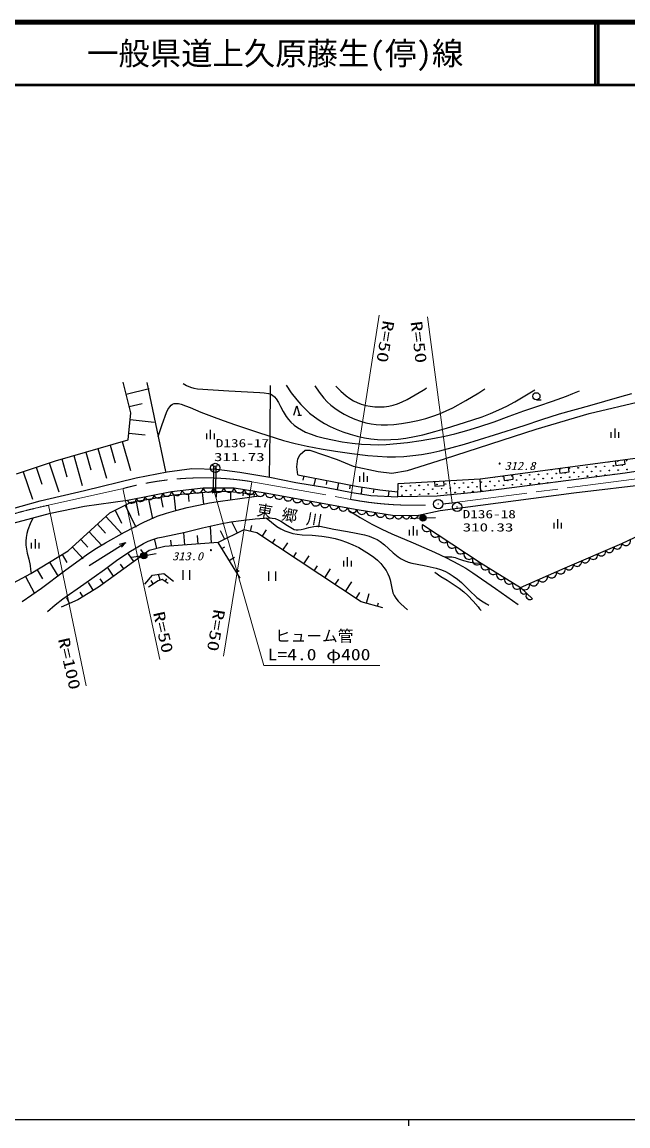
# Model space of a CAD drawing. Units: millimetres, scale not verified. Extents: x 40000 to 680000, y 20000 to 380000.
# Drawn here: x 206371 to 302972, y 204000 to 380000 of the extents above; entities that cross this region are included whole.
import ezdxf
from ezdxf.enums import TextEntityAlignment as Align

# ---------------------------------------------------------------- set-up
doc = ezdxf.new("R2010")
doc.units = ezdxf.units.MM
doc.header["$LTSCALE"] = 1000
doc.linetypes.add('CHAIN', pattern=[18.5, 12, -1.5, 3.5, -1.5])
for name, color, linetype, lineweight in [('M-BGD', 7, 'Continuous', 25), ('M-BGD-HTXT', 7, 'Continuous', 13), ('M-BMK', 2, 'CHAIN', 13), ('M-TTL', 2, 'Continuous', 140), ('M-TTL-BAND', 7, 'Continuous', 25), ('M-TTL-LINE', 7, 'Continuous', 50)]:
    doc.layers.add(name, color=color, linetype=linetype, lineweight=lineweight)
doc.layers.add('M-BMK-SRVR', color=7, linetype='Continuous')
doc.layers.add('M-TTL-TXT', color=7, linetype='Continuous')
doc.styles.add('ＭＳ ゴシック', font='')
doc.styles.get('ＭＳ ゴシック').set_extended_font_data('MS Gothic')

# ---------------------------------------------------------------- blocks, each defined once
blk = doc.blocks.new('BUHIN1')
at = {"color": 3, "linetype": 'Continuous', "lineweight": 25}
for radius in [746, 22.5]:
    blk.add_circle((0, 0), radius, dxfattribs=at)
blk = doc.blocks.new('BUHIN12')
at = {"color": 3, "linetype": 'Continuous', "lineweight": 25}
for radius in [746, 22.5]:
    blk.add_circle((0, 0), radius, dxfattribs=at)
blk = doc.blocks.new('BUHIN13')
at = {"color": 7, "linetype": 'Continuous', "lineweight": 25}
blk.add_lwpolyline([(34, -715), (196, -653), (331, -561), (482, -414), (560, -252), (606, -82), (595, 140), (533, 305), (440, 458), (276, 590), (133, 666), (-34, 715)], dxfattribs=at)
blk = doc.blocks.new('BUHIN14')
at = {"color": 7, "linetype": 'Continuous', "lineweight": 25}
blk.add_lwpolyline([(-23, -849), (174, -791), (342, -693), (533, -533), (640, -349), (709, -151), (717, 112), (658, 313), (562, 503), (379, 673), (217, 776), (23, 849)], dxfattribs=at)
blk = doc.blocks.new('BUHIN15')
at = {"color": 7, "linetype": 'Continuous', "lineweight": 25}
blk.add_lwpolyline([(-119, -815), (78, -781), (251, -706), (453, -574), (577, -408), (666, -226), (703, 27), (670, 227), (598, 421), (442, 606), (296, 722), (119, 815)], dxfattribs=at)
blk = doc.blocks.new('BUHIN16')
at = {"color": 7, "linetype": 'Continuous', "lineweight": 25}
blk.add_lwpolyline([(-246, -796), (-45, -793), (140, -746), (363, -645), (513, -499), (631, -330), (707, -83), (705, 122), (664, 327), (537, 536), (410, 676), (246, 796)], dxfattribs=at)
blk = doc.blocks.new('BUHIN17')
at = {"color": 7, "linetype": 'Continuous', "lineweight": 25}
blk.add_lwpolyline([(-238, -705), (-58, -707), (108, -669), (310, -584), (447, -457), (556, -309), (629, -91), (632, 93), (600, 277), (491, 467), (381, 594), (238, 705)], dxfattribs=at)
blk = doc.blocks.new('BUHIN18')
at = {"color": 7, "linetype": 'Continuous', "lineweight": 25}
blk.add_lwpolyline([(-225, -721), (-42, -719), (125, -676), (328, -585), (464, -454), (571, -301), (641, -77), (640, 109), (603, 295), (488, 485), (373, 612), (225, 721)], dxfattribs=at)
blk = doc.blocks.new('BUHIN19')
at = {"color": 7, "linetype": 'Continuous', "lineweight": 25}
blk.add_lwpolyline([(-82, -630), (69, -601), (202, -542), (356, -437), (450, -308), (516, -166), (542, 29), (514, 183), (456, 332), (333, 472), (220, 561), (82, 630)], dxfattribs=at)
blk = doc.blocks.new('BUHIN20')
at = {"color": 7, "linetype": 'Continuous', "lineweight": 25}
blk.add_lwpolyline([(-534, -597), (-356, -675), (-176, -707), (60, -708), (249, -641), (419, -541), (584, -356), (665, -175), (711, 20), (683, 254), (628, 426), (534, 597)], dxfattribs=at)
blk = doc.blocks.new('BUHIN21')
at = {"color": 7, "linetype": 'Continuous', "lineweight": 25}
blk.add_lwpolyline([(-474, -569), (-307, -635), (-140, -659), (78, -652), (250, -584), (404, -486), (551, -310), (620, -141), (656, 41), (623, 256), (567, 414), (474, 569)], dxfattribs=at)
blk = doc.blocks.new('BUHIN22')
at = {"color": 7, "linetype": 'Continuous', "lineweight": 25}
blk.add_lwpolyline([(-510, -407), (-378, -494), (-238, -545), (-49, -577), (112, -549), (263, -492), (421, -366), (510, -232), (574, -81), (584, 111), (563, 257), (510, 407)], dxfattribs=at)
blk = doc.blocks.new('BUHIN23')
at = {"color": 7, "linetype": 'Continuous', "lineweight": 25}
blk.add_lwpolyline([(210, -750), (366, -645), (487, -514), (612, -322), (655, -132), (662, 60), (597, 292), (492, 453), (356, 593), (150, 693), (-21, 738), (-210, 750)], dxfattribs=at)
blk = doc.blocks.new('BUHIN24')
at = {"color": 7, "linetype": 'Continuous', "lineweight": 25}
blk.add_lwpolyline([(181, -675), (323, -583), (433, -467), (546, -295), (587, -125), (595, 47), (539, 257), (446, 402), (325, 529), (141, 620), (-11, 663), (-181, 675)], dxfattribs=at)
blk = doc.blocks.new('BUHIN25')
at = {"color": 7, "linetype": 'Continuous', "lineweight": 25}
blk.add_lwpolyline([(231, -740), (384, -632), (500, -498), (618, -303), (656, -112), (658, 79), (586, 309), (476, 465), (337, 600), (129, 694), (-42, 734), (-231, 740)], dxfattribs=at)
blk = doc.blocks.new('BUHIN68')
at = {"color": 7, "linetype": 'Continuous', "lineweight": 25}
blk.add_lwpolyline([(-8, -750), (742, -758), (758, 742), (8, 750)], dxfattribs=at)
blk = doc.blocks.new('BUHIN69')
at = {"color": 7, "linetype": 'Continuous', "lineweight": 25}
for p, q in [((825, 460), (-660, 676)), ((-825, -464), (659, -679))]:
    blk.add_line(p, q, dxfattribs=at)
blk = doc.blocks.new('BUHIN70')
at = {"color": 7, "linetype": 'Continuous', "lineweight": 25}
blk.add_line((760, 37), (846, 631), dxfattribs=at)
blk.add_lwpolyline([(673, -560), (-742, 108), (804, 345)], dxfattribs=at)
blk = doc.blocks.new('BUHIN71')
at = {"color": 7, "linetype": 'Continuous', "lineweight": 25}
blk.add_line((568, -83), (675, 656), dxfattribs=at)
blk.add_circle((0, 0), 574, dxfattribs=at)
blk = doc.blocks.new('BUHIN72')
at = {"color": 7, "linetype": 'Continuous', "lineweight": 25}
for p, q in [((-742, 108), (742, -108)), ((-66, 616), (825, 486)), ((-239, -572), (652, -701))]:
    blk.add_line(p, q, dxfattribs=at)
blk = doc.blocks.new('BUHIN75')
at = {"color": 7, "linetype": 'Continuous', "lineweight": 25}
for radius in [498, 440, 382, 322, 265, 195, 135, 77.5, 15]:
    blk.add_circle((0, 0), radius, dxfattribs=at)

msp = doc.modelspace()

# ---------------------------------------------------------------- linework, layer by layer
at = {"layer": 'M-BGD'}
for p, q in [((223711, 317684), (222507, 322578)), ((226275, 322508), (229220, 308359)), ((222974, 320682), (226634, 321583)), ((245924, 322070), (245885, 314538)), ((223465, 318683), (225545, 319195)), ((296802, 317589), (305325, 319610)), ((223281, 313380), (223711, 317684)), ((288316, 315093), (296802, 317589)), ((223604, 316608), (227411, 316227)), ((273752, 310336), (288316, 315093)), ((211721, 310060), (223281, 313380)), ((223389, 314456), (225994, 314196)), ((245885, 314538), (245766, 307562)), ((218464, 311997), (219819, 307280)), ((220391, 312550), (221196, 309747)), ((222318, 313103), (223647, 308476)), ((250721, 311050), (251514, 311724)), ((251514, 311724), (252227, 311724)), ((252227, 311724), (254407, 311010)), ((279403, 307153), (315037, 311935)), ((205491, 307956), (211721, 310060)), ((212685, 310337), (213502, 307492)), ((214611, 310890), (215978, 306132)), ((216538, 311443), (217359, 308586)), ((250205, 309068), (250324, 310336)), ((250324, 310336), (250721, 311050)), ((254407, 311010), (256627, 310257)), ((256627, 310257), (259164, 309187)), ((267806, 308513), (273752, 310336)), ((315191, 310134), (302531, 308075)), ((206530, 308307), (208011, 303919)), ((208606, 309008), (209518, 306307)), ((210683, 309709), (212242, 305094)), ((224554, 307354), (229486, 308299)), ((229486, 308299), (233431, 308833)), ((233431, 308833), (237418, 308710)), ((236881, 309247), (236825, 304972)), ((237281, 309242), (237225, 304967)), ((237418, 308710), (241116, 308258)), ((241116, 308258), (245883, 307436)), ((250349, 307828), (250205, 309068)), ((259164, 309187), (263168, 308354)), ((263168, 308354), (265348, 308077)), ((265348, 308077), (267806, 308513)), ((302531, 308075), (279523, 305107)), ((216335, 305340), (224554, 307354)), ((245883, 307436), (250034, 306614)), ((250034, 306614), (254925, 305792)), ((250349, 307828), (259624, 305982)), ((251277, 307643), (251140, 306954)), ((253132, 307274), (252908, 306151)), ((254987, 306905), (254856, 306247)), ((256841, 306536), (256628, 305465)), ((266281, 304324), (266341, 306431)), ((266341, 306431), (279403, 307153)), ((279523, 305107), (279403, 307153)), ((294358, 304953), (307930, 306553)), ((209267, 303655), (216335, 305340)), ((223168, 303765), (230193, 305134)), ((223743, 303427), (230575, 304618)), ((230193, 305134), (235253, 305729)), ((230574, 304627), (237348, 305199)), ((230574, 304627), (230839, 302102)), ((232832, 304818), (232964, 303552)), ((235090, 305009), (235284, 303153)), ((235253, 305729), (240193, 305729)), ((237348, 305199), (237333, 304224)), ((237348, 305199), (239630, 305164)), ((239630, 305164), (239610, 303858)), ((239630, 305164), (243372, 304722)), ((240193, 305729), (245134, 304955)), ((241626, 304928), (241549, 304457)), ((243372, 304722), (243306, 304318)), ((245134, 304955), (259778, 302276)), ((254925, 305792), (258993, 304970)), ((258696, 306166), (258574, 305553)), ((258993, 304970), (261993, 304518)), ((259624, 305982), (263404, 305410)), ((260569, 305839), (260416, 304827)), ((261993, 304518), (266281, 304324)), ((262459, 305553), (262366, 304937)), ((263404, 305410), (266261, 305103)), ((264832, 305257), (264738, 304381)), ((279523, 305107), (272541, 304384)), ((273053, 302138), (294358, 304953)), ((203184, 301970), (209267, 303655)), ((210906, 301690), (216344, 302842)), ((216344, 302842), (223168, 303765)), ((220375, 301775), (223786, 303448)), ((222819, 302974), (224527, 299492)), ((224572, 303571), (225010, 301347)), ((226529, 303913), (227147, 300774)), ((228486, 304254), (228803, 302646)), ((272541, 304384), (266281, 304324)), ((204956, 300091), (210906, 301690)), ((213734, 295688), (220375, 301775)), ((219711, 301166), (222258, 298387)), ((221190, 302174), (222213, 300088)), ((259778, 302276), (265749, 301324)), ((265749, 301324), (269559, 301383)), ((269559, 301383), (273053, 302138)), ((270797, 300944), (272296, 300996)), ((218383, 299949), (219694, 298518)), ((236588, 296925), (236405, 299554)), ((240726, 298519), (239892, 300203)), ((242782, 298788), (243003, 299743)), ((269798, 300890), (268302, 300780)), ((270213, 299895), (279559, 293704)), ((301975, 296859), (307571, 299538)), ((215726, 297514), (216838, 296301)), ((217055, 298731), (219062, 296542)), ((232317, 296627), (232183, 298541)), ((234452, 296776), (234357, 298139)), ((241749, 299026), (237656, 296999)), ((238680, 297506), (237991, 298897)), ((243816, 298549), (241749, 299026)), ((260454, 287567), (243816, 298549)), ((244647, 298000), (245337, 299045)), ((246311, 296902), (246748, 297564)), ((207770, 292060), (213734, 295688)), ((214398, 296296), (216097, 294444)), ((217053, 293361), (222899, 297035)), ((226649, 295768), (218543, 289926)), ((225838, 295183), (225311, 295915)), ((229113, 296403), (226649, 295768)), ((227881, 296085), (227535, 297427)), ((237656, 296999), (229113, 296403)), ((230181, 296478), (230116, 297412)), ((241165, 291342), (237656, 296999)), ((238241, 296056), (238720, 296354)), ((247975, 295803), (248743, 296966)), ((292986, 292990), (301975, 296859)), ((212740, 295083), (213509, 293819)), ((224217, 294015), (223335, 295239)), ((225289, 294845), (223802, 294648)), ((226277, 294995), (227755, 295250)), ((239411, 294171), (240257, 294696)), ((249639, 294705), (250123, 295438)), ((251303, 293607), (252148, 294888)), ((208764, 292664), (209641, 291222)), ((210752, 293874), (212124, 291619)), ((220975, 291679), (220086, 292912)), ((222596, 292847), (222065, 293584)), ((240580, 292285), (240993, 292541)), ((252967, 292509), (253497, 293313)), ((254630, 291410), (255554, 292809)), ((279559, 293704), (285869, 289835)), ((285869, 289835), (292986, 292990)), ((204327, 290215), (207770, 292060)), ((206909, 291599), (208346, 288916)), ((217718, 289419), (216951, 290667)), ((219353, 290510), (218818, 291253)), ((225969, 290378), (227149, 291829)), ((228056, 290922), (226514, 289924)), ((227285, 290423), (226945, 290949)), ((227149, 291829), (228963, 292101)), ((228691, 291104), (228056, 290922)), ((228373, 291013), (228099, 291972)), ((229688, 290469), (228691, 291104)), ((228963, 292101), (230505, 290831)), ((229189, 290786), (229472, 291230)), ((256294, 290312), (256871, 291187)), ((257958, 289214), (258959, 290731)), ((218543, 289926), (215244, 287900)), ((216069, 288406), (215652, 289085)), ((259622, 288116), (260234, 289043)), ((261310, 287331), (261740, 288891)), ((285869, 289835), (287774, 288049)), ((215244, 287900), (212582, 286707)), ((213913, 287303), (213510, 288203)), ((263881, 286623), (260454, 287567)), ((263024, 286859), (263181, 287429))]:
    msp.add_line(p, q, dxfattribs=at)
for points in [[(232039, 322400), (232612, 322071), (233214, 321796), (233751, 321634), (234317, 321528), (239331, 321218), (244295, 320939), (244995, 320885), (245686, 320770), (246010, 320659), (246313, 320489), (246607, 320242), (246873, 319936), (247258, 319346), (247589, 318727), (248010, 317892), (248482, 317091), (248837, 316619), (249240, 316184), (249742, 315737), (250279, 315341), (250903, 314965), (251561, 314640), (252441, 314285), (253343, 313986), (254604, 313646), (255869, 313366), (257424, 313093), (259004, 312877), (260467, 312726), (261941, 312634), (263169, 312618), (264408, 312662), (266123, 312791), (267844, 312981), (269996, 313280), (272143, 313639), (273767, 313964), (275390, 314350), (277298, 314873), (279189, 315453), (281619, 316285), (284037, 317176), (286376, 318024), (288745, 318818), (290957, 319548), (293156, 320338), (294211, 320762), (295264, 321214)], [(248475, 322091), (249294, 320911), (250162, 319767), (250811, 319019), (251506, 318309), (252220, 317663), (252981, 317058), (253760, 316514), (254572, 316021), (255493, 315538), (256443, 315107), (257538, 314680), (258666, 314306), (259810, 313989), (260973, 313730), (261997, 313560), (263028, 313450), (264087, 313410), (265146, 313431), (266353, 313519), (267565, 313668), (268927, 313907), (270275, 314204), (272181, 314701), (274071, 315256), (276904, 316136), (279728, 317077), (281073, 317587), (282393, 318152), (283683, 318781), (284948, 319465), (286529, 320388), (288105, 321349)], [(228060, 313935), (228701, 315858), (229397, 317754), (229632, 318217), (229929, 318665), (230131, 318894), (230373, 319078), (230609, 319170), (230877, 319206), (231301, 319179), (231721, 319091), (232452, 318838), (233176, 318523), (234858, 317809), (236550, 317156), (238458, 316454), (240390, 315807), (244216, 314518), (248065, 313284), (249932, 312806), (251824, 312383), (254081, 311956), (256360, 311586), (258927, 311218), (261509, 310908), (263042, 310774), (264578, 310700), (265917, 310700), (267266, 310760), (268661, 310883), (270059, 311067), (271526, 311325), (272981, 311643), (274956, 312150), (276917, 312716), (281694, 314177), (286454, 315690), (289254, 316642), (292071, 317536), (296877, 318874), (301686, 320236), (303583, 320760)], [(253027, 322006), (253737, 321006), (254496, 320040), (255022, 319468), (255590, 318939), (256238, 318422), (256933, 317945), (257740, 317469), (258578, 317045), (259449, 316668), (260338, 316349), (261177, 316110), (262037, 315927), (262828, 315820), (263636, 315771), (264635, 315776), (265635, 315842), (266893, 315991), (268148, 316201), (269449, 316472), (270740, 316803), (271857, 317148), (272951, 317549), (274002, 318003), (275030, 318513), (277115, 319678), (279179, 320900), (279676, 321199), (280172, 321497)], [(256378, 321943), (257207, 321143), (258070, 320394), (258631, 319982), (259224, 319620), (259826, 319327), (260465, 319085), (261165, 318886), (261881, 318745), (262627, 318661), (263383, 318636), (264114, 318671), (264837, 318766), (265528, 318916), (266213, 319128), (267002, 319443), (267779, 319820), (269058, 320544), (270304, 321319), (270581, 321495), (270857, 321672)], [(272123, 306751), (272165, 306002), (273662, 306085), (273621, 306834)], [(206360, 287615), (207928, 288653), (209459, 289738), (213153, 292506), (216877, 295222), (218246, 296132), (219647, 296993), (222694, 298663), (225777, 300283), (226839, 300768), (227923, 301197), (229381, 301680), (230870, 302109), (232679, 302582), (234501, 302997), (236258, 303326), (238035, 303598), (241106, 304019), (244170, 304465)], [(210416, 286040), (211627, 287071), (212875, 288053), (216208, 290367), (219514, 292736), (221441, 294130), (223403, 295474), (224547, 296188), (225733, 296857), (226467, 297219), (227223, 297524), (228034, 297765), (228863, 297948), (230620, 298272), (232360, 298655), (235166, 299367), (237993, 300022), (239634, 300316), (241291, 300553), (243514, 300790), (245752, 300968), (246237, 300927), (246715, 300824), (247193, 300652), (247653, 300422), (248677, 299744), (249749, 299109), (250059, 299034), (250381, 299019), (250871, 299086), (251371, 299217), (252118, 299440), (252865, 299600), (253342, 299633), (253823, 299605), (256056, 299152), (258270, 298765), (259620, 298524), (260973, 298221), (261720, 298009), (262450, 297738), (262981, 297476), (263481, 297163), (264160, 296633), (264817, 296042), (265557, 295367), (266335, 294739), (266836, 294410), (267363, 294136), (267936, 293912), (268542, 293741), (270477, 293374), (272381, 292951), (273096, 292720), (273800, 292428), (274475, 292078), (275117, 291677), (275791, 291176), (276436, 290620), (277651, 289423), (278900, 288279), (279651, 287741), (280440, 287249), (280620, 287142), (280810, 287029)], [(258449, 302115), (260291, 301013), (262165, 299962), (263722, 299164), (265306, 298420), (268734, 296981), (272144, 295483), (274063, 294561), (275964, 293580), (277116, 292919), (278236, 292206), (281841, 289665), (285451, 287137)], [(208064, 300927), (207644, 300000), (207284, 299057), (207117, 298463), (207007, 297845), (206961, 297224), (206975, 296600), (207052, 295952), (207188, 295317), (207448, 294346), (207651, 293352), (207734, 292717), (207801, 292078)], [(245281, 300935), (246121, 300245), (247005, 299597), (247621, 299222), (248267, 298900), (248881, 298658), (249521, 298471), (250253, 298334), (251006, 298255), (252600, 298172), (254190, 298029), (255246, 297863), (256301, 297635), (257213, 297384), (258115, 297073), (259093, 296667), (260052, 296203), (260938, 295717), (261790, 295181), (262438, 294709), (263046, 294191), (263579, 293650), (264074, 293061), (264419, 292564), (264711, 292037), (264911, 291556), (265057, 291046), (265253, 290004), (265506, 288991), (265695, 288568), (265942, 288162), (266321, 287681), (266757, 287227), (267270, 286757), (267807, 286298)], [(221899, 296747), (222899, 297035), (222204, 296262)], [(273705, 294719), (274296, 294755), (274888, 294730), (275428, 294618), (275970, 294443), (276756, 294157), (277555, 293930), (278422, 293787), (279310, 293702), (279450, 293691), (279600, 293679)], [(272210, 292293), (273162, 291626), (274152, 291006), (275128, 290401), (276071, 289746), (276786, 289169), (277461, 288548), (278298, 287666), (279092, 286741), (279323, 286464), (279552, 286186)]]:
    msp.add_lwpolyline(points, dxfattribs=at)
for centre in [(301346, 309990), (302758, 310069), (290128, 307954), (291540, 308032), (292207, 308777), (292952, 308110), (293619, 308855), (294364, 308188), (295031, 308933), (295776, 308266), (296443, 309011), (297188, 308344), (297855, 309089), (298600, 308422), (299267, 309167), (300012, 308500), (300679, 309245), (301424, 308578), (302091, 309323), (302836, 308656), (271104, 306194), (272516, 306272), (273928, 306350), (275340, 306428), (276752, 306506), (278164, 306584), (279576, 306662), (280988, 306740), (282400, 306818), (283067, 307563), (283812, 306896), (284479, 307641), (284558, 306229), (285225, 306974), (285892, 307719), (285970, 306307), (286637, 307052), (287304, 307798), (287382, 306385), (288049, 307131), (288716, 307876), (288794, 306464), (289461, 307209), (290206, 306542), (290873, 307287), (292285, 307365), (293697, 307443), (295109, 307521), (296521, 307599), (297933, 307677), (299345, 307755), (266868, 305959), (266946, 304547), (267613, 305292), (268280, 306037), (268358, 304625), (269025, 305370), (269692, 306115), (269770, 304703), (270437, 305448), (271182, 304781), (271849, 305527), (272594, 304860), (273261, 305605), (274006, 304938), (274673, 305683), (275418, 305016), (276085, 305761), (276830, 305094), (277497, 305839), (278242, 305172), (278909, 305917), (279654, 305250), (280321, 305995), (281733, 306073), (283145, 306151)]:
    msp.add_circle(centre, 49.8, dxfattribs=at)
for centre, radius, start, end in [((299934, 309912), 49.8, 192.11262, 3.1737), ((237142, 309916), 717, 232.37646, 302.53387), ((290795, 308699), 49.8, 207.16914, 348.11718), ((281655, 307485), 49.8, 223.83854, 331.44778), ((291618, 306620), 49.8, 78.49247, 116.21175), ((300757, 307833), 49.8, 22.49659, 172.20763), ((237037, 304472), 542, 46.80603, 131.7616), ((281066, 305328), 49.8, 340.98991, 213.71431)]:
    msp.add_arc(centre, radius, start, end, dxfattribs=at)
at = {"layer": 'M-BGD-HTXT'}
for p, q in [((258760, 303894), (263318, 333255)), ((274936, 303321), (270991, 332999)), ((243014, 306715), (238469, 278901)), ((222430, 305613), (228332, 278380)), ((237072, 304980), (244935, 277385)), ((210564, 302957), (216569, 274154)), ((244935, 277385), (263432, 277385))]:
    msp.add_line(p, q, dxfattribs=at)
at = {"layer": 'M-BMK'}
for p, q in [((274936, 303321), (316189, 308747)), ((243014, 306715), (258760, 303894)), ((210564, 302957), (222430, 305613))]:
    msp.add_line(p, q, dxfattribs=at)
for centre, radius, start, end in [((235269, 258587), 48747, 80.85791, 105.27075), ((228697, 217853), 87015, 102.0282, 113.84973), ((268735, 356873), 53910, 259.3371, 273.4549), ((268735, 356873), 53910, 275.04834, 276.60547)]:
    msp.add_arc(centre, radius, start, end, dxfattribs=at)
at = {"layer": 'M-TTL'}
msp.add_line((680000, 380000), (40000, 380000), dxfattribs=at)
at = {"layer": 'M-TTL-BAND'}
for p, q in [((40000, 205000), (579000, 205000)), ((268000, 205000), (268000, 204000))]:
    msp.add_line(p, q, dxfattribs=at)
at = {"layer": 'M-TTL-LINE'}
for p, q in [((297750, 380000), (297750, 370000)), ((298250, 380000), (298250, 370000)), ((40000, 370000), (680000, 370000))]:
    msp.add_line(p, q, dxfattribs=at)

# ---------------------------------------------------------------- block references
at = {"layer": 'M-BGD', "rotation": 278.27518}
for name, p in [('BUHIN71', (288379, 320336)), ('BUHIN70', (250173, 318057)), ('BUHIN72', (236386, 314258)), ('BUHIN72', (300868, 314448)), ('BUHIN68', (301674, 310142)), ('BUHIN72', (260792, 307421)), ('BUHIN68', (292766, 308947)), ('BUHIN68', (283857, 307751)), ('BUHIN13', (226680, 304449)), ('BUHIN13', (228085, 304723)), ('BUHIN13', (229490, 304997)), ('BUHIN14', (231036, 305233)), ('BUHIN14', (232723, 305431)), ('BUHIN14', (234409, 305630)), ('BUHIN15', (236076, 305729)), ('BUHIN15', (237723, 305729)), ('BUHIN15', (239370, 305729)), ('BUHIN16', (241017, 305600)), ('BUHIN16', (242664, 305342)), ('BUHIN16', (244311, 305084)), ('BUHIN17', (245867, 304821)), ('BUHIN17', (247331, 304553)), ('BUHIN17', (248795, 304285)), ('BUHIN13', (223871, 303902)), ('BUHIN13', (225276, 304175)), ('BUHIN17', (250260, 304018)), ('BUHIN17', (251724, 303750)), ('BUHIN17', (253189, 303482)), ('BUHIN17', (254653, 303214)), ('BUHIN17', (256117, 302946)), ('BUHIN17', (257582, 302678)), ('BUHIN17', (259046, 302410)), ('BUHIN18', (260525, 302157)), ('BUHIN18', (262017, 301919)), ('BUHIN18', (263510, 301681)), ('BUHIN18', (265002, 301443)), ('BUHIN19', (266384, 301334)), ('BUHIN19', (267654, 301354)), ('BUHIN19', (268924, 301373)), ('BUHIN75', (270297, 300926)), ('BUHIN72', (268712, 298873)), ('BUHIN20', (270881, 299453)), ('BUHIN72', (291751, 300013)), ('BUHIN72', (208441, 296810)), ('BUHIN20', (272216, 298569)), ('BUHIN20', (273551, 297684)), ('BUHIN25', (302674, 297194)), ('BUHIN20', (274886, 296800)), ('BUHIN20', (276222, 295915)), ('BUHIN24', (298765, 295477)), ('BUHIN24', (300049, 296030)), ('BUHIN24', (301333, 296583)), ('BUHIN75', (225784, 294910)), ('BUHIN72', (258228, 293935)), ('BUHIN20', (277557, 295031)), ('BUHIN20', (278892, 294146)), ('BUHIN24', (294912, 293819)), ('BUHIN24', (296196, 294372)), ('BUHIN24', (297480, 294925)), ('BUHIN69', (232561, 291846)), ('BUHIN69', (246236, 291656)), ('BUHIN21', (280190, 293317)), ('BUHIN21', (281452, 292543)), ('BUHIN21', (282714, 291769)), ('BUHIN23', (290851, 292043)), ('BUHIN23', (292274, 292674)), ('BUHIN24', (293628, 293266)), ('BUHIN21', (283976, 290996)), ('BUHIN21', (285238, 290222)), ('BUHIN23', (286581, 290150)), ('BUHIN23', (288004, 290781)), ('BUHIN23', (289428, 291412)), ('BUHIN22', (286346, 289388)), ('BUHIN22', (287298, 288495))]:
    msp.add_blockref(name, p, dxfattribs=at)
at = {"layer": 'M-BMK-SRVR', "rotation": 278.27518}
for name, p in [('BUHIN1', (237174, 308903)), ('BUHIN12', (272730, 303139)), ('BUHIN1', (275734, 302686))]:
    msp.add_blockref(name, p, dxfattribs=at)

# ---------------------------------------------------------------- texts
at = {"layer": 'M-BGD-HTXT', "style": 'ＭＳ ゴシック', "width": 1.35}
for s, rotation, p in [('R=50', 260.9, (263387, 332607)), ('R=50', 277.1, (267766, 332133)), ('R=50', 282.8, (226711, 285678)), ('R=50', 260.6, (236404, 286570)), ('R=100', 282.9, (211552, 281482))]:
    msp.add_text(s, height=1833, rotation=rotation, dxfattribs=at).set_placement(p, align=Align.BOTTOM_LEFT)
at = {"layer": 'M-BGD-HTXT', "style": 'ＭＳ ゴシック'}
for s, height, width, p in [('D136-17', 1320, 1.35, (237258, 311810)), ('311.73', 1320, 1.5, (236973, 309601)), ('・', 1320, 0.85, (281732, 308508)), ('D136-18', 1320, 1.35, (276618, 300493)), ('310.33', 1320, 1.5, (276633, 298383)), ('・', 1320, 0.85, (235697, 294707)), ('L=4.0 φ400', 1833, 1.25, (245517, 277694))]:
    msp.add_text(s, height=height, dxfattribs=dict(at, width=width)).set_placement(p, align=Align.BOTTOM_LEFT)
at = {"layer": 'M-BGD-HTXT', "style": 'ＭＳ ゴシック', "oblique": 15, "width": 1.1}
for s, p in [('312.8', (283286, 308180)), ('313.0', (230291, 293781))]:
    msp.add_text(s, height=1320, dxfattribs=at).set_placement(p, align=Align.BOTTOM_LEFT)
at = {"layer": 'M-BGD-HTXT', "style": 'ＭＳ ゴシック'}
msp.add_text('ヒューム管', height=1833, dxfattribs=at).set_placement((246700, 280653), align=Align.BOTTOM_LEFT)
at = {"layer": 'M-BGD-HTXT', "insert": (243650, 301137), "char_height": 1833, "attachment_point": 7, "rotation": 350.2, "style": 'ＭＳ ゴシック'}
msp.add_mtext('\\T1.6;東郷川', dxfattribs=at)
at = {"layer": 'M-TTL-TXT', "style": 'ＭＳ ゴシック'}
msp.add_text('一般県道上久原藤生(停)線', height=3666, dxfattribs=at).set_placement((216734, 375000), align=Align.MIDDLE_LEFT)

doc.saveas('drawing.dxf')
